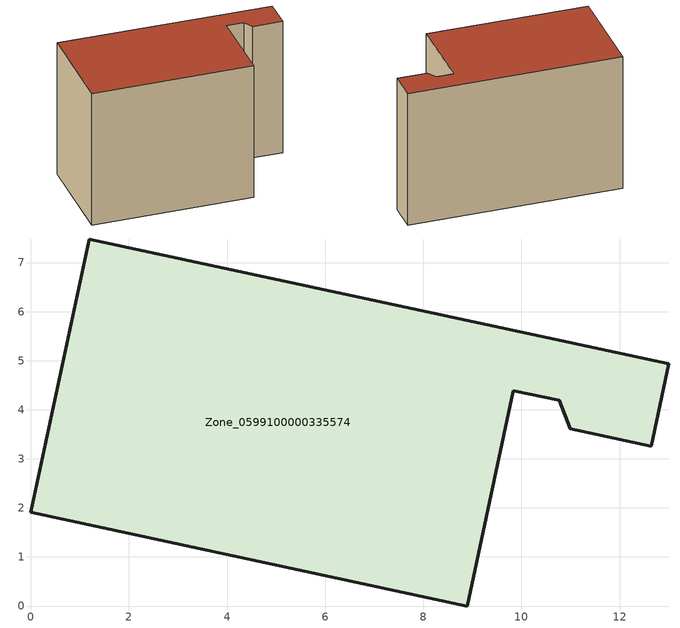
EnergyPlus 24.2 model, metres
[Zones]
Zone_0599100000335574
 floor ground (C_G): 0,1.91 1.19,7.48 13,4.94 12.65,3.26 10.99,3.61 10.77,4.19 9.83,4.39 8.9,0 z0
 wall outside (C_F): 1.19,7.48 0,1.91 8.9,0 9.83,4.39 10.77,4.19 10.99,3.61 12.65,3.26 13,4.94 1.19,7.48 z0:8.07
 roof outside (C_R): 12.65,3.26 13,4.94 1.19,7.48 0,1.91 8.9,0 9.83,4.39 10.77,4.19 10.99,3.61 z8.07
[BUILDING]
Pand.0599100000335574: North Axis=0; Terrain=City; Loads Convergence Tolerance Value=0.04; Temperature Convergence Tolerance Value=0.4; Solar Distribution=FullExterior; Maximum Number of Warmup Days=25; Minimum Number of Warmup Days=1
[Site:Location]
Rotterdam.The.Hague.AP_ZH_NLD Design_Conditions: Latitude=51.96; Longitude=4.45; Time Zone=1; Elevation=-4.5
[SITE:GROUNDTEMPERATURE:BUILDINGSURFACE]
18, 18, 18, 18, 18, 18, 18, 18, 18, 18, 18, 18
[MATERIAL] Thermal Absorptance=0.9; Solar Absorptance=0.7; Visible Absorptance=0.7
Name | Roughness | Thickness | Conductivity | Density | Specific Heat
G.TC.1975-1991 | MediumSmooth | 0.15 | 0.288461 | 540 | 1210
F.TC.1975-1991 | Rough | 0.3 | 0.230769 | 1920 | 840
R.TC.1975-1991 | MediumRough | 0.2 | 0.153846 | 1500 | 1000
[CONSTRUCTION]
C_G: G.TC.1975-1991
C_F: F.TC.1975-1991
C_R: R.TC.1975-1991
[ZONE]
Zone_0599100000335574: Type=1; Multiplier=1; Ceiling Height=Autocalculate; Volume=Autocalculate; Floor Area=autocalculate; Part of Total Floor Area=Yes
[ZONEINFILTRATION:DESIGNFLOWRATE]
Infil_Zone_0599100000335574: Zone or ZoneList or Space or SpaceList=Zone_0599100000335574; Schedule=AlwaysOn; Design Flow Rate Calculation Method=Flow/Area; Flow Rate per Floor Area=0.003; Constant Term Coefficient=1; Temperature Term Coefficient=0; Velocity Term Coefficient=0; Velocity Squared Term Coefficient=0
[HVACTEMPLATE:ZONE:IDEALLOADSAIRSYSTEM]
Zone_0599100000335574: Maximum Heating Supply Air Temperature=50; Minimum Cooling Supply Air Temperature=13; Maximum Heating Supply Air Humidity Ratio=0.0156; Minimum Cooling Supply Air Humidity Ratio=0.0077; Heating Limit=NoLimit; Cooling Limit=NoLimit; Dehumidification Control Type=ConstantSensibleHeatRatio; Cooling Sensible Heat Ratio=0.7; Dehumidification Setpoint=60; Humidification Control Type=None; Humidification Setpoint=30; Outdoor Air Method=None; Outdoor Air Flow Rate per Person=0.00944; Outdoor Air Flow Rate per Zone Floor Area=0; Outdoor Air Flow Rate per Zone=0; Demand Controlled Ventilation Type=None; Outdoor Air Economizer Type=NoEconomizer; Heat Recovery Type=None; Sensible Heat Recovery Effectiveness=0.7; Latent Heat Recovery Effectiveness=0.65
[ZONECONTROL:THERMOSTAT]
ThermostatControl_Zone_0599100000335574: Zone or ZoneList=Zone_0599100000335574; Control Type Schedule=DualSetpointControlType; Control 1=Thermostat_Zone_0599100000335574; Temperature Difference Between Cutout And Setpoint=0
[THERMOSTATSETPOINT:DUALSETPOINT]
Thermostat_Zone_0599100000335574: Heating Setpoint Temperature Schedule=HeatingSetpoint_Zone_0599100000335574; Cooling Setpoint Temperature Schedule=CoolingSetpoint_Zone_0599100000335574
[SCHEDULE:COMPACT]
HeatingSetpoint_Zone_0599100000335574: Through: 12/31, For: AllDays, Until: 24:00, 21
CoolingSetpoint_Zone_0599100000335574: Through: 12/31, For: AllDays, Until: 24:00, 24
DualSetpointControlType: Through: 12/31, For: AllDays, Until: 24:00, 4
AlwaysOn: Through: 12/31, For: AllDays, Until: 24:00, 1
